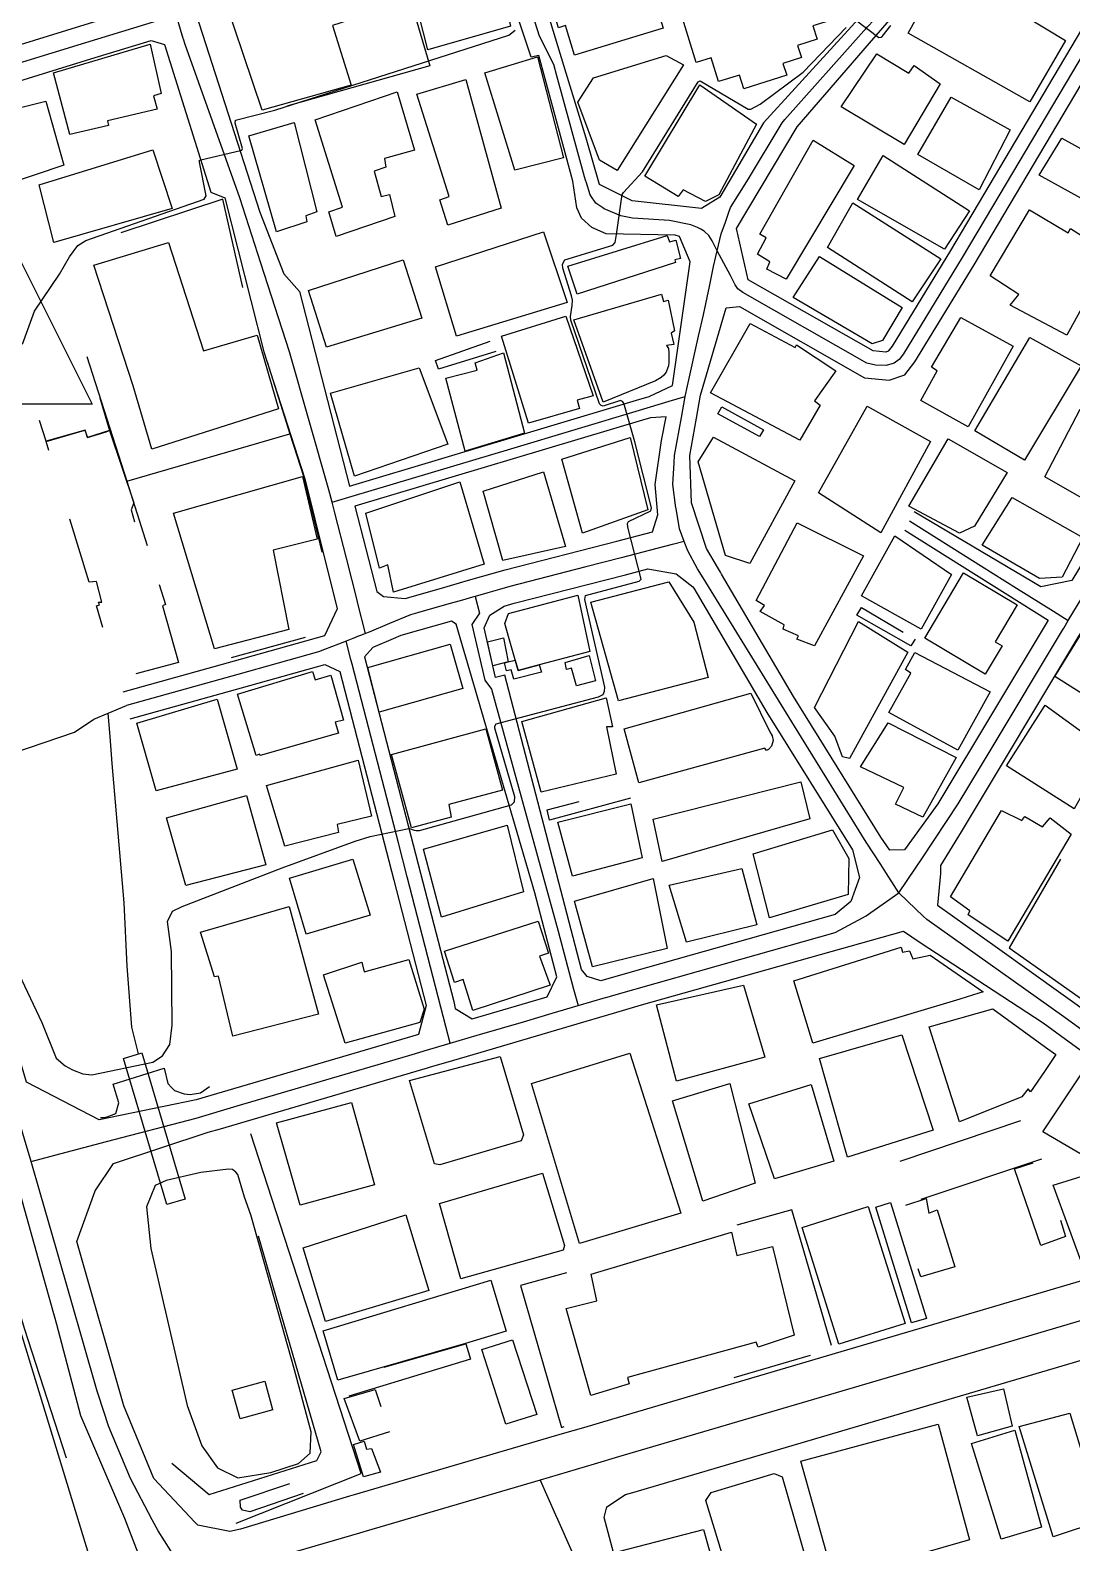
# Model space of a CAD drawing. Header units: millimetres. Extents: x 198785 to 203305, y 542885 to 545889.
# Drawn here: x 201614.2 to 201765, y 544954.6 to 545173.6 of the extents above; entities that cross this region are included whole.
import ezdxf

# ---------------------------------------------------------------- set-up
doc = ezdxf.new("R2010")
doc.units = ezdxf.units.MM
doc.linetypes.add('FENCE_25K', pattern=[54.3, 28.7, -9.2, -16.4])
doc.linetypes.add('HIDDEN_BULD_25K', pattern=[28.8, 18.4, -10.4])
for name, color, linetype in [('A0013111', 253, 'Continuous'), ('A0013117', 253, 'Continuous'), ('A0023217', 253, 'Continuous'), ('A0063321', 253, 'Continuous'), ('B0014111', 253, 'Continuous'), ('B0014112', 253, 'Continuous'), ('B0014113', 253, 'Continuous'), ('B0014114', 253, 'Continuous'), ('B0014115', 253, 'Continuous'), ('B0014116', 253, 'Continuous'), ('B0024120', 253, 'Continuous'), ('F0017111', 253, 'Continuous'), ('F0047224', 253, 'Continuous'), ('H0027311', 253, 'Continuous')]:
    doc.layers.add(name, color=color, linetype=linetype)

# ---------------------------------------------------------------- blocks, each defined once
blk = doc.blocks.new('H0027311')
at = {"layer": 'H0027311'}
for p, q in [((-23.81, -14.84), (-1.31, 30.16)), ((-1.31, 30.16), (21.19, -14.84)), ((21.19, -14.84), (-23.81, -14.84))]:
    blk.add_line(p, q, dxfattribs=at)
blk.add_circle((-0.29, 0.01), 2.5, dxfattribs=at)

msp = doc.modelspace()

# ---------------------------------------------------------------- linework, layer by layer
at = {"layer": 'A0013111'}
msp.add_lwpolyline([(201466.55, 545481.2), (201490.18, 545404.42), (201491.07, 545401.52), (201496.21, 545383.7), (201498.98, 545374.11), (201500.12, 545370.18), (201508.75, 545340.24), (201512.01, 545328.95), (201513.21, 545324.8), (201519.77, 545302.07), (201541.06, 545227.89), (201575.39, 545108.47), (201599.99, 545027.11), (201627.58, 544936.85)], dxfattribs=at)
at = {"layer": 'A0013117'}
for points in [[(201628.71, 545073.91), (201644.82, 545078.43), (201656.88, 545081.8), (201659.04, 545080.79), (201666.87, 545050.56), (201671.55, 545032.41), (201670.46, 545028.22), (201640.39, 545019.36), (201638.23, 545018.76), (201624.23, 545015.87), (201613.69, 545021.32), (201600.75, 545065.2), (201583.99, 545124.11), (201565.17, 545188.03), (201548.25, 545239.29), (201547.12, 545244), (201548.16, 545247.54), (201575.13, 545277.49), (201590.58, 545294.12), (201599.36, 545268.71)], [(201711.42, 545147.82), (201701.36, 545148.91), (201696.64, 545151.29), (201694.71, 545158), (201691.84, 545167.42), (201686.51, 545184.88), (201678.49, 545210.1), (201668.43, 545242.66), (201668.42, 545242.69), (201669.5, 545245.3), (201670.62, 545245.63), (201704.41, 545256.67), (201704.48, 545256.7), (201709.86, 545254.31), (201721.38, 545217.98), (201731.96, 545184.5), (201734.05, 545177.19), (201734.12, 545175.29), (201720.39, 545160.22), (201714.07, 545149.48), (201711.42, 545147.82)], [(201601.39, 545168.04), (201621.55, 545174.26), (201629.13, 545176.56), (201630.89, 545181.43), (201618.14, 545222.05), (201611.65, 545226.29), (201585.38, 545217.68)], [(201738.09, 545127.03), (201736.26, 545127.21), (201718.17, 545137.49), (201716.49, 545144.92), (201725.28, 545159.63), (201735.74, 545171.74), (201744.07, 545181.39), (201745.84, 545183.44), (201755.21, 545194.8), (201764.08, 545205.58), (201765.41, 545205.74), (201771.12, 545205.06), (201778.24, 545198.52), (201778.96, 545197.82), (201778.88, 545195.38), (201778.5, 545194.77), (201767.21, 545175.03), (201747.44, 545141.73), (201739.02, 545127.89), (201738.43, 545127.14), (201738.09, 545127.03)], [(201635.93, 545183.11), (201639.16, 545173.06), (201647.46, 545147.28), (201650.95, 545138.35), (201653.22, 545135.78), (201660.47, 545107.59), (201702.01, 545120.05), (201703.83, 545120.59), (201707.19, 545122.17), (201709.78, 545140.1), (201708.22, 545143.78), (201707.59, 545143.97), (201697.63, 545144.15), (201695.53, 545145.08), (201694.04, 545146.43), (201693.37, 545147.91), (201692.77, 545151.79), (201688.78, 545166.59), (201687.87, 545169.97), (201686.77, 545169.75), (201682.19, 545183.56)], [(201799.32, 545178.32), (201806.62, 545171.47), (201807.37, 545169.9), (201805.56, 545166.52), (201802.74, 545161.28), (201802.72, 545161.24), (201792.94, 545143.21), (201790.79, 545139.16), (201788.79, 545135.4), (201788.74, 545135.31), (201777.76, 545114.87), (201777.55, 545114.53), (201775.28, 545110.85), (201773.67, 545108.23), (201773.31, 545107.65), (201765.04, 545093.96), (201760.54, 545093.05), (201742.21, 545103.9)], [(201740.86, 545101.24), (201761.58, 545088.22), (201745.64, 545061.61), (201740.81, 545054.93), (201738.67, 545054.9), (201737.39, 545056.8), (201724.74, 545077.17), (201714.31, 545094.86), (201714.15, 545095.14), (201713.71, 545095.87), (201712.14, 545098.6), (201709.97, 545105.19), (201709.72, 545112.07), (201710.68, 545117.47), (201711.27, 545120.81), (201711.64, 545122.08), (201714.97, 545133.41), (201716.89, 545133.62), (201735.01, 545123.32), (201738.56, 545122.96), (201740.83, 545123.74), (201742.3, 545125.6), (201750.87, 545139.67), (201770.67, 545173.02)], [(201602.86, 545163.26), (201623.01, 545169.48), (201631.73, 545172.13), (201633.65, 545171.55), (201640.39, 545150.16), (201642.38, 545149.38), (201648.06, 545127.07), (201653.94, 545108.82), (201654.51, 545106.55), (201655.44, 545102.81), (201658.68, 545089.86), (201656.82, 545085.94), (201643.74, 545082.28), (201627.63, 545077.76)], [(201706.3, 545117.64), (201704.03, 545117.52), (201702.88, 545117.17), (201661.22, 545104.69), (201664.39, 545092.37), (201665.37, 545091.62), (201668.52, 545091.36), (201673.79, 545092.86), (201677.7, 545093.98), (201681.44, 545095.05), (201683, 545095.49), (201699.13, 545099.63), (201704.31, 545101), (201705.11, 545103.44), (201704.69, 545107.84), (201705.62, 545114.21), (201706.3, 545117.64)], [(201776.53, 545053.97), (201799.59, 545093.58), (201780.46, 545105.03), (201778.98, 545105.94), (201778.01, 545105.75), (201777.57, 545105.05), (201769.3, 545091.34), (201766.98, 545087.5), (201766.01, 545085.88), (201749.02, 545057.54), (201745.99, 545052.67), (201745.99, 545051.54), (201745.59, 545046.92), (201754.24, 545040.77), (201777.53, 545024.12), (201806.44, 545002.79), (201807.93, 545002.65), (201813.6, 545003.44), (201831.32, 545025.14), (201820.65, 545031.79), (201805.21, 545041.31)], [(201696.82, 545035.96), (201694.86, 545036.61), (201694.02, 545037.62), (201682.96, 545080.24), (201681.58, 545079.9), (201679.95, 545087.08), (201680.79, 545088.93), (201682.86, 545090.25), (201684.3, 545090.66), (201700.39, 545094.79), (201703.66, 545095.65), (201707.76, 545094.91), (201710.17, 545093.02), (201710.29, 545092.83), (201720.89, 545074.84), (201733.25, 545054.94), (201734.28, 545050.95), (201733.04, 545047.48), (201730.74, 545045.58), (201701.36, 545037.29), (201696.82, 545035.96)], [(201675.21, 545088.07), (201667.89, 545085.98), (201666.75, 545085.5), (201663.82, 545084.24), (201662.63, 545082.9), (201670.74, 545051.56), (201675.54, 545032.97), (201675.76, 545031.98), (201678.22, 545030.5), (201689.07, 545033.69), (201690.49, 545036.57), (201687.26, 545048.75), (201675.88, 545087.64), (201675.21, 545088.07)], [(201643.13, 544956.25), (201638.49, 544957.16), (201638.07, 544957.6), (201632.12, 544963.94), (201627.76, 544974.46), (201620.96, 544998.23), (201623.64, 545005.56), (201626.29, 545009.55), (201640.01, 545014.07), (201641.76, 545014.55), (201671.75, 545023.39), (201672.03, 545023.47), (201675.54, 545024.5), (201680.31, 545025.9), (201690.49, 545028.89), (201694.71, 545030.13), (201698.69, 545031.3), (201702.74, 545032.49), (201740.67, 545043.19), (201743.07, 545041.54), (201760.87, 545029.88), (201764.63, 545027.15), (201793.72, 545006.03)], [(201608.56, 545019.97), (201615.38, 544995.71), (201618.04, 544986.26), (201621.51, 544973.03), (201627.88, 544958.17), (201633.11, 544944.61)], [(201796.67, 545001.46), (201698.36, 544972.47), (201694.31, 544971.28), (201691.22, 544970.38), (201661.12, 544961.58), (201660.45, 544961.38), (201644.65, 544956.61), (201643.13, 544956.25)], [(201711.43, 544910.72), (201710.83, 544910.94), (201702.87, 544937.47), (201697.32, 544958.3), (201697.72, 544959.84), (201700.41, 544961.61), (201701.46, 544961.91), (201801.39, 544991.38), (201808.33, 544992.21), (201814.51, 544990.75), (201819.34, 544988.16), (201823.6, 544984.13), (201828.58, 544975.19), (201834.72, 544960.51), (201834.35, 544957.2), (201834.18, 544957.04), (201833.66, 544956.84), (201809.37, 544947.07), (201760.35, 544927.98), (201723.08, 544914.6), (201714.82, 544911.8), (201712.4, 544910.99), (201711.43, 544910.72)]]:
    msp.add_lwpolyline(points, dxfattribs=at)
at = {"layer": 'A0023217'}
for points in [[(201614.35, 545009.84), (201613.4, 545013.06), (201611.17, 545020.65), (201609.64, 545025.84), (201598.27, 545064.5), (201596.19, 545071.57), (201581.32, 545123.83), (201578.96, 545131.68), (201562.36, 545186.94), (201546.32, 545235.6), (201544.69, 545242.07), (201544.41, 545243.16), (201542.66, 545250.11)], [(201782.13, 545197.1), (201781.12, 545195.33), (201768.94, 545174.03), (201753.56, 545148.12), (201749.16, 545140.7), (201740.66, 545126.75), (201740.02, 545125.93), (201739.3, 545125.44), (201738.13, 545125.1), (201736.59, 545125.14), (201735.35, 545125.43), (201717.38, 545135.64), (201716.69, 545136.16), (201716.3, 545136.75), (201715.59, 545138.09), (201713.68, 545141.68)], [(201713.68, 545141.68), (201712.96, 545143.12), (201712.45, 545143.89), (201711.86, 545144.5), (201711.81, 545144.53), (201711.33, 545144.83), (201710.83, 545145.04), (201709.86, 545145.44), (201706.8, 545146.07), (201701.4, 545146.41), (201699.74, 545146.77), (201697.31, 545147.75), (201697.11, 545147.89), (201696.11, 545148.57), (201695.39, 545149.63), (201695.29, 545149.78), (201694.74, 545151.54), (201694.62, 545151.94), (201694.48, 545152.38), (201690.45, 545167.04), (201690.01, 545168.65), (201687.94, 545172.79), (201684.35, 545184.22)], [(201602.12, 545165.65), (201617.39, 545170.36), (201622.28, 545171.87), (201632.68, 545175.03), (201635.36, 545175.84)], [(201657.95, 545105.27), (201657.44, 545107.06), (201651.76, 545127.07), (201647.63, 545139.91), (201644.58, 545149.38), (201636.65, 545171.55), (201636.42, 545172.31), (201636.39, 545172.43), (201635.36, 545175.84)], [(201713.68, 545141.68), (201714.24, 545144.17), (201714.86, 545145.85), (201715.32, 545147.12), (201715.62, 545147.95), (201718.21, 545152.12), (201723.09, 545160.22), (201723.49, 545160.68), (201734.91, 545173.55), (201735.14, 545173.8), (201735.45, 545174.14), (201737.25, 545176.05)], [(201709.06, 545120.61), (201709.4, 545122.13), (201710.99, 545129.32), (201711.68, 545132.44), (201712.55, 545136.53), (201713.17, 545139.4), (201713.68, 545141.68)], [(201657.95, 545105.27), (201660.85, 545106.14), (201683.8, 545113.02), (201702.45, 545118.61), (201706.75, 545119.91), (201709.06, 545120.61)], [(201708.9, 545099.62), (201708.2, 545101.45), (201707.72, 545104.38), (201707.7, 545104.46), (201707.28, 545107.84), (201707.45, 545111), (201707.51, 545112.07), (201708.51, 545117.56), (201709.06, 545120.61)], [(201764.51, 545088.15), (201767.18, 545092.58), (201767.21, 545092.63), (201771.52, 545099.81), (201775.66, 545106.7), (201775.84, 545106.99), (201777.27, 545109.37)], [(201662.77, 545086.26), (201661.66, 545090.64), (201661.54, 545091.11), (201660, 545097.2), (201658.34, 545103.75), (201657.95, 545105.27)], [(201741.54, 545102.58), (201751.94, 545096.04), (201757.02, 545092.85), (201762.35, 545089.5), (201764.51, 545088.15)], [(201708.9, 545099.62), (201707.19, 545099.17), (201707.18, 545099.17), (201699.76, 545097.21), (201694.67, 545095.91), (201683.65, 545093.08), (201682.15, 545092.65), (201680.49, 545092.17), (201678.64, 545091.65)], [(201740, 545048.71), (201737.83, 545052.07), (201737.35, 545052.82), (201735.24, 545056.08), (201724.89, 545072.86), (201720.63, 545079.76), (201712.03, 545093.71), (201711.89, 545093.94), (201710.83, 545095.65), (201709.42, 545098.24), (201708.9, 545099.62)], [(201678.64, 545091.65), (201678.25, 545091.54), (201676.81, 545091.12), (201674.5, 545090.46), (201670.31, 545089.27), (201669.28, 545088.98), (201666.25, 545087.72), (201663.3, 545086.48), (201662.77, 545086.26)], [(201678.64, 545091.65), (201679.29, 545089.23), (201678.16, 545087.57), (201680.06, 545079.5), (201680.99, 545078.24), (201690.64, 545043.19), (201692.86, 545034.8), (201693.54, 545032.39)], [(201740, 545048.71), (201742.38, 545052.3), (201743.38, 545053.81), (201748.55, 545061.61), (201753.32, 545069.53), (201763.68, 545086.76), (201763.84, 545087.03), (201764.51, 545088.15)], [(201659.97, 545085.18), (201658.88, 545084.75), (201656.85, 545083.97), (201655.95, 545083.62), (201644.28, 545080.35), (201642.53, 545079.86), (201628.17, 545075.84)], [(201662.77, 545086.26), (201662.18, 545086.03), (201661.63, 545085.82), (201661.09, 545085.61), (201660.95, 545085.56), (201659.97, 545085.18)], [(201675.02, 545026.96), (201674.4, 545029.38), (201668.8, 545051.06), (201667.53, 545055.95), (201660.83, 545081.84), (201660.65, 545082.52), (201659.97, 545085.18)], [(201598.27, 545064.5), (201600.75, 545065.21), (201620.65, 545071.99), (201623.46, 545073.85), (201625.53, 545074.73)], [(201625.53, 545074.73), (201628.17, 545075.84)], [(201629.9, 545025.39), (201628.93, 545029.29), (201628.27, 545038.13), (201627.82, 545047.26), (201626.08, 545067.46), (201625.78, 545071.38), (201625.53, 545074.73)], [(201693.54, 545032.39), (201697.53, 545033.55), (201697.76, 545033.62), (201698.7, 545033.89), (201717.1, 545039.11), (201730.74, 545042.98), (201734.09, 545044.77), (201735.26, 545045.39), (201735.93, 545045.86), (201740, 545048.71)], [(201807.58, 544998.25), (201802.71, 545002.1), (201801.41, 545003.12), (201795.48, 545007.48), (201778.04, 545020.42), (201773.25, 545023.92), (201763.86, 545030.79), (201744.01, 545044.87), (201743.51, 545045.35), (201742.45, 545046.36), (201740, 545048.71)], [(201675.02, 545026.96), (201678.92, 545028.1), (201679.26, 545028.2), (201685.62, 545030.07), (201689.78, 545031.29), (201693.54, 545032.39)], [(201614.35, 545009.84), (201617.08, 545010.56), (201625.26, 545012.71), (201638.23, 545016.12), (201644.18, 545017.87), (201669.02, 545025.19), (201671.11, 545025.8), (201671.25, 545025.84), (201675.02, 545026.96)], [(201688.04, 544963.69), (201662.85, 544956.31), (201661.91, 544956.03), (201646.32, 544951.46), (201644.29, 544950.86), (201642.12, 544950.44), (201640.39, 544950.44), (201638.24, 544950.83), (201636.25, 544951.74), (201634.59, 544953.43), (201632.74, 544956.34), (201631.9, 544957.95), (201628.76, 544963.94), (201625.61, 544971.42), (201624.08, 544976.13), (201623.94, 544976.55), (201618.07, 544996.93), (201615.67, 545005.27), (201614.35, 545009.84)], [(201807.58, 544998.25), (201803.95, 544997.66), (201802.05, 544997.19), (201799.66, 544996.61), (201766.88, 544986.94), (201748.95, 544981.65), (201699.39, 544967.04), (201695.88, 544966.01), (201688.04, 544963.69)], [(201688.04, 544963.69), (201690.28, 544958.65), (201690.55, 544958.04), (201700.94, 544934.61), (201703.66, 544928.47), (201708.56, 544910.48), (201708.63, 544910.22), (201709.84, 544905.8)]]:
    msp.add_lwpolyline(points, dxfattribs=at)
at = {"layer": 'A0063321'}
msp.add_lwpolyline([(201636.68, 545004.39), (201634.03, 545003.61), (201627.75, 545024.76), (201630.39, 545025.54), (201636.68, 545004.39)], dxfattribs=at)
at = {"layer": 'B0014111'}
for points in [[(201718.46, 545131.17), (201724.99, 545127.67), (201725.17, 545128.09), (201730.88, 545124.3), (201727.77, 545119.95), (201728.57, 545119.34), (201725.65, 545114.25), (201712.73, 545121.13), (201718.46, 545131.17)], [(201703.62, 545104.19), (201694.19, 545100.8), (201691.17, 545111.52), (201701.1, 545114.67), (201703.62, 545104.19)], [(201777.44, 545082.77), (201771.96, 545074.12), (201762.57, 545080.07), (201767.95, 545088.79), (201777.44, 545082.77)], [(201748.27, 545068.33), (201743.47, 545059.68), (201739.51, 545061.58), (201740.72, 545063.99), (201734.44, 545066.96), (201738.44, 545073.35), (201748.27, 545068.33)], [(201732.63, 545048.49), (201721.25, 545045.13), (201718.87, 545054.36), (201730.36, 545057.84), (201732.74, 545053.7), (201732.63, 545048.49)], [(201719.41, 545044.1), (201709.22, 545041.59), (201706.71, 545049.82), (201717.26, 545052.26), (201719.41, 545044.1)], [(201774.67, 545018.69), (201768.98, 545009.34), (201760.83, 545014.14), (201767.31, 545023.8), (201774.67, 545018.69)], [(201743.96, 544987.07), (201741.8, 544986.44), (201736.64, 545003.22), (201738.78, 545003.88), (201743.96, 544987.07)], [(201740.87, 544986.38), (201731.3, 544983.37), (201725.98, 545000.28), (201735.55, 545003.3), (201740.87, 544986.38)], [(201677.26, 544983.47), (201658.77, 544978.18), (201656.62, 544985.31), (201680.91, 544992.64), (201683.14, 544985.24), (201677.26, 544983.47)], [(201687.55, 544973.18), (201683.1, 544971.77), (201679.61, 544982.59), (201684.04, 544984.02), (201687.55, 544973.18)], [(201756.38, 544971.48), (201751.37, 544970.12), (201749.84, 544975.7), (201755.15, 544976.93), (201756.38, 544971.48)], [(201769.48, 544957.85), (201762.34, 544955.5), (201757.42, 544971.45), (201764.73, 544973.36), (201769.48, 544957.85)], [(201760.63, 544956.89), (201754.8, 544955.12), (201750.51, 544968.99), (201756.75, 544970.92), (201760.63, 544956.89)], [(201726.79, 544946.86), (201718.43, 544944.59), (201717.89, 544945.5), (201716.66, 544945.58), (201712.03, 544960.76), (201712.82, 544961.9), (201721.91, 544964.64), (201723.09, 544964.16), (201727.46, 544948.89), (201726.77, 544948.08), (201726.79, 544946.86)], [(201715.45, 544943.04), (201702.81, 544939.58), (201699.39, 544953.36), (201711.71, 544956.54), (201715.45, 544943.04)]]:
    msp.add_lwpolyline(points, dxfattribs=at)
at = {"layer": 'B0014112'}
for points in [[(201678.07, 545180.58), (201678.33, 545178.43), (201682.63, 545179.36), (201683.78, 545174.21), (201671.8, 545170.77), (201669.92, 545178.2), (201678.07, 545180.58)], [(201625.58, 545159.84), (201619.96, 545158.53), (201617.58, 545167.46), (201631.57, 545171.62), (201633.21, 545164.49), (201632.1, 545164.13), (201632.61, 545162.19), (201625.4, 545160.51), (201625.58, 545159.84)], [(201682.43, 545147.85), (201674.67, 545145.42), (201673.51, 545149.07), (201674.86, 545149.55), (201670.22, 545164.39), (201677.27, 545166.47), (201682.43, 545147.85)], [(201776.43, 545150.89), (201773.34, 545145.45), (201760.27, 545152.64), (201763.56, 545158.01), (201776.43, 545150.89)], [(201634.78, 545147.83), (201617.67, 545142.87), (201615.53, 545151.23), (201631.96, 545156.29), (201634.78, 545147.83)], [(201750.23, 545147.49), (201746.57, 545141.95), (201733.98, 545149.12), (201737.72, 545155.49), (201750.23, 545147.49)], [(201746.04, 545140.55), (201741.89, 545134.28), (201729.65, 545142.18), (201733.34, 545148.62), (201746.04, 545140.55)], [(201758.89, 545147.6), (201764.49, 545144.29), (201764.84, 545144.92), (201770.72, 545141.15), (201764.31, 545129.46), (201756.11, 545133.83), (201757.36, 545135.35), (201753.19, 545138.08), (201758.89, 545147.6)], [(201670.9, 545131.95), (201657.11, 545127.73), (201654.51, 545135.96), (201668.2, 545140.39), (201670.9, 545131.95)], [(201737.63, 545128.71), (201736.13, 545128.21), (201724.68, 545134.95), (201728.48, 545140.88), (201740.47, 545133.48), (201737.63, 545128.71)], [(201756.51, 545127.88), (201750.01, 545116.2), (201743.18, 545120.03), (201745.52, 545124.3), (201744.7, 545124.83), (201748.97, 545132.04), (201756.51, 545127.88)], [(201685.78, 545115.3), (201677.19, 545112.7), (201674.41, 545123.25), (201678.91, 545124.43), (201678.66, 545125.48), (201682.74, 545126.93), (201685.78, 545115.3)], [(201774.65, 545114.48), (201769.13, 545104.39), (201761.09, 545108.96), (201766.21, 545118.78), (201774.65, 545114.48)], [(201679.95, 545096.31), (201666.84, 545092.24), (201666, 545096.2), (201664.8, 545095.74), (201662.8, 545103.68), (201676.44, 545108.25), (201679.95, 545096.31)], [(201747.59, 545094.81), (201743.19, 545086.88), (201734.58, 545091.73), (201739.42, 545100.41), (201747.59, 545094.81)], [(201754.94, 545084.48), (201752.49, 545080.38), (201743.73, 545085.59), (201749.36, 545095.06), (201757.11, 545090.45), (201753.92, 545085.09), (201754.94, 545084.48)], [(201687.91, 545081.72), (201684.86, 545080.92), (201682.94, 545087.73), (201683.49, 545089.18), (201693.51, 545091.83), (201695.25, 545083.65), (201687.91, 545081.72)], [(201741.28, 545083.55), (201732.83, 545068.16), (201731.8, 545068.42), (201730.69, 545071.43), (201727.79, 545075.57), (201734.14, 545088.02), (201741.28, 545083.55)], [(201655.09, 545080.76), (201655.48, 545079.59), (201657.76, 545080.25), (201659.57, 545073.74), (201658.38, 545073.43), (201658.85, 545071.83), (201647.5, 545068.59), (201647.46, 545068.8), (201646.95, 545068.63), (201644.25, 545077.51), (201655.09, 545080.76)], [(201721.54, 545069.97), (201721.11, 545069.49), (201720.82, 545069.33), (201720.56, 545069.66), (201702.34, 545064.66), (201700.23, 545072.45), (201718.56, 545077.64), (201721.29, 545072.04), (201721.66, 545071.48), (201721.76, 545070.78), (201721.54, 545069.97)], [(201675.15, 545059.66), (201669.41, 545058.13), (201666.55, 545068.74), (201680.21, 545072.45), (201682.62, 545063.57), (201674.83, 545061.5), (201675.15, 545059.66)], [(201658.88, 545057.48), (201651.11, 545055.49), (201648.43, 545064.25), (201661.69, 545067.95), (201663.64, 545059.84), (201658.68, 545058.63), (201658.88, 545057.48)], [(201702.8, 545053.8), (201692.74, 545051.15), (201690.63, 545058.97), (201701.16, 545061.62), (201702.8, 545053.8)], [(201754.84, 545060.67), (201757.76, 545059.21), (201758.21, 545059.8), (201760.78, 545058.28), (201761.89, 545059.57), (201764.93, 545057.2), (201755.77, 545041.72), (201750.01, 545045.54), (201750.25, 545046.12), (201747.47, 545048.17), (201754.84, 545060.67)], [(201685.66, 545048.85), (201673.75, 545045.18), (201671.14, 545055.05), (201683.26, 545058.53), (201685.66, 545048.85)], [(201663.44, 545045.47), (201654.17, 545042.72), (201651.75, 545050.84), (201660.92, 545053.59), (201663.44, 545045.47)], [(201669.02, 545039.09), (201671.24, 545031.88), (201670.61, 545029.93), (201659.81, 545026.94), (201656.7, 545036.84), (201662.26, 545038.7), (201662.58, 545037.3), (201669.02, 545039.09)], [(201777.24, 544997.1), (201766.84, 544994.06), (201762.34, 545006.41), (201773.22, 545009.76), (201777.24, 544997.1)]]:
    msp.add_lwpolyline(points, dxfattribs=at)
at = {"layer": 'B0014113'}
for points in [[(201725.32, 545171.43), (201725.87, 545169.66), (201723.2, 545168.83), (201723.74, 545167.11), (201717.54, 545165.16), (201716.92, 545167.14), (201713.87, 545166.19), (201712.79, 545169.63), (201710.65, 545168.96), (201708.2, 545176.77), (201730.75, 545183.84), (201732.76, 545177.44), (201730.06, 545176.59), (201730.5, 545175.19), (201727.55, 545174.26), (201728.16, 545172.32), (201725.32, 545171.43)], [(201764.1, 545172.13), (201758.94, 545163.24), (201741.32, 545173.2), (201746.59, 545182.75), (201764.1, 545172.13)], [(201703.77, 545180.73), (201705.85, 545173.94), (201693.03, 545170), (201691.71, 545174.3), (201690.7, 545173.99), (201689.93, 545176.48), (201703.77, 545180.73)], [(201736.77, 545170.23), (201741.44, 545167.42), (201742.21, 545168.5), (201745.98, 545165.89), (201740.73, 545157.08), (201731.63, 545162.52), (201736.77, 545170.23)], [(201691.44, 545155.14), (201684.39, 545153.36), (201680.03, 545167.46), (201687.67, 545169.77), (201691.44, 545155.14)], [(201708.8, 545168.61), (201699.22, 545153.34), (201696.66, 545154.81), (201693.53, 545163.22), (201695.75, 545166.73), (201706.29, 545169.95), (201708.8, 545168.61)], [(201664, 545153.22), (201665.04, 545149.57), (201666.23, 545149.84), (201667.01, 545146.66), (201658.51, 545143.77), (201657.47, 545147.32), (201659.46, 545148), (201655.5, 545160.64), (201667.33, 545164.73), (201669.88, 545156.28), (201665.5, 545155.06), (201665.69, 545153.81), (201664, 545153.22)], [(201719.36, 545160.05), (201713.91, 545149.77), (201711.98, 545148.83), (201708.74, 545150.54), (201708.02, 545149.53), (201703.21, 545152.48), (201711.17, 545165.7), (201719.36, 545160.05)], [(201756.11, 545159.19), (201751.61, 545150.52), (201742.75, 545155.61), (201747.55, 545163.92), (201756.11, 545159.19)], [(201619.1, 545154.11), (201606.72, 545149.94), (201603.7, 545160.19), (201616.47, 545163.35), (201619.1, 545154.11)], [(201654.29, 545145.87), (201649.87, 545144.44), (201645.89, 545158.35), (201652.42, 545160.25), (201655.72, 545147.35), (201654.11, 545146.74), (201654.29, 545145.87)], [(201733.51, 545154.03), (201723.66, 545137.58), (201720.86, 545139.05), (201721.29, 545140.08), (201719.52, 545141.18), (201720.75, 545143.59), (201719.86, 545144.1), (201727.57, 545157.7), (201733.51, 545154.03)], [(201691.95, 545134.2), (201675.96, 545129.35), (201672.89, 545139.36), (201688.52, 545144.46), (201691.95, 545134.2)], [(201706.44, 545143.9), (201706.76, 545142.98), (201707.69, 545143.22), (201708.35, 545140.57), (201707.53, 545140.38), (201707.64, 545139.98), (201693.39, 545135.39), (201692.07, 545139.48), (201706.44, 545143.9)], [(201634.23, 545142.89), (201639.33, 545127.21), (201647.08, 545129.48), (201650.19, 545118.82), (201631.83, 545112.99), (201629.13, 545122.15), (201623.42, 545139.63), (201634.23, 545142.89)], [(201705.6, 545135.39), (201705.93, 545134.37), (201706.56, 545134.56), (201707.52, 545130.12), (201707.02, 545129.74), (201707.39, 545128.1), (201706.36, 545128), (201706.62, 545127.53), (201706.69, 545126.92), (201706.7, 545126.13), (201706.68, 545125.5), (201706.61, 545125.03), (201706.55, 545124.78), (201706.29, 545124.13), (201705.95, 545123.69), (201705.58, 545123.36), (201704.76, 545122.88), (201697.17, 545119.75), (201692.91, 545131.7), (201705.6, 545135.39)], [(201693.74, 545118.85), (201686.37, 545116.71), (201682.46, 545129.34), (201691.78, 545132.22), (201695.72, 545120.69), (201693.42, 545120.07), (201693.74, 545118.85)], [(201766.36, 545125.04), (201758.19, 545111.39), (201750.99, 545115.62), (201758.92, 545129.14), (201766.36, 545125.04)], [(201674.71, 545113.67), (201661.18, 545109.06), (201657.68, 545121.06), (201670.53, 545124.75), (201674.71, 545113.67)], [(201744.55, 545114.08), (201737.37, 545100.85), (201728.34, 545106.63), (201735.37, 545119.2), (201744.55, 545114.08)], [(201724.93, 545108.37), (201718.42, 545096.4), (201714.9, 545097.57), (201710.91, 545111.13), (201713.15, 545114.69), (201724.93, 545108.37)], [(201750.92, 545101.83), (201748.76, 545100.8), (201741.42, 545104.71), (201747.14, 545114.46), (201755.64, 545109.6), (201750.92, 545101.83)], [(201651.65, 545086.87), (201640.93, 545084.08), (201634.97, 545103.69), (201653.65, 545109.02), (201655.76, 545099.93), (201649.38, 545098.36), (201651.65, 545086.87)], [(201691.71, 545098.89), (201682.64, 545096.83), (201679.82, 545106.87), (201688.55, 545109.69), (201691.71, 545098.89)], [(201763.62, 545094.45), (201760.32, 545094.23), (201752.05, 545099.07), (201756.38, 545105.99), (201766.61, 545100.16), (201763.62, 545094.45)], [(201734.85, 545097.53), (201727.75, 545084.5), (201725.22, 545085.45), (201725.43, 545085.92), (201723.25, 545086.88), (201723.36, 545087.51), (201719.91, 545089.45), (201720.53, 545090.35), (201719.33, 545091.06), (201725.28, 545102.29), (201734.85, 545097.53)], [(201712.39, 545079.91), (201699.41, 545076.54), (201695.37, 545090.79), (201706.7, 545093.77), (201710.32, 545087.9), (201712.39, 545079.91)], [(201676.87, 545078.33), (201664.75, 545074.89), (201663.11, 545081.34), (201675.04, 545084.75), (201676.87, 545078.33)], [(201753.22, 545077.81), (201748.54, 545069.4), (201738.55, 545074.84), (201741.73, 545080.55), (201740.94, 545081.07), (201742.27, 545083.52), (201753.22, 545077.81)], [(201644.18, 545066.64), (201632.46, 545063.48), (201629.68, 545073.31), (201641.3, 545076.75), (201644.18, 545066.64)], [(201699.05, 545065.93), (201688.22, 545063.29), (201685.41, 545073.55), (201697.6, 545076.96), (201698.54, 545072.77), (201697.64, 545072.74), (201699.05, 545065.93)], [(201770.12, 545069.4), (201765.34, 545060.88), (201755.55, 545067.13), (201761.15, 545075.89), (201770.12, 545069.4)], [(201648.34, 545052.78), (201636.74, 545049.81), (201633.94, 545059.57), (201645.54, 545062.84), (201648.34, 545052.78)], [(201727.1, 545059.45), (201705.72, 545053.28), (201704.42, 545059.37), (201725.81, 545064.82), (201727.1, 545059.45)], [(201706.46, 545040.65), (201695.64, 545038.02), (201693, 545047.54), (201704.4, 545050.8), (201706.46, 545040.65)], [(201651.7, 545046.75), (201655.94, 545031.14), (201643.57, 545027.95), (201641.47, 545036.68), (201640.91, 545036.57), (201638.89, 545043.02), (201651.7, 545046.75)], [(201687.95, 545039.56), (201689.51, 545035.38), (201678.31, 545031.71), (201676.93, 545036.18), (201675.67, 545035.76), (201674.21, 545040.28), (201687.78, 545044.64), (201689.27, 545039.97), (201687.95, 545039.56)], [(201740.31, 545040.84), (201740.49, 545040.15), (201741.5, 545040.34), (201741.98, 545039.18), (201744.5, 545039.72), (201752.18, 545034.37), (201751.58, 545034.18), (201748.81, 545033.35), (201727.55, 545026.94), (201724.76, 545035.99), (201740.31, 545040.84)], [(201720.56, 545024.95), (201707.81, 545021.44), (201704.88, 545032.5), (201717.5, 545035.38), (201720.56, 545024.95)], [(201761.04, 545022.87), (201759.05, 545019.93), (201758.7, 545020.34), (201757.78, 545019.17), (201748.78, 545015.59), (201744.39, 545029.34), (201753.59, 545031.91), (201761.21, 545026.39), (201762.69, 545025.31), (201761.04, 545022.87)], [(201744.97, 545014.35), (201732.56, 545010.47), (201728.5, 545024.73), (201740.42, 545028.16), (201744.97, 545014.35)], [(201685.28, 545012.83), (201673.51, 545009.34), (201672.74, 545009.47), (201669.13, 545021.57), (201682.25, 545025.02), (201685.62, 545013.68), (201685.28, 545012.83)], [(201708.4, 545002.34), (201693.73, 544997.97), (201686.78, 545021.14), (201701.01, 545025.53), (201708.4, 545002.34)], [(201719.17, 545006.67), (201711.61, 545004.07), (201707.22, 545018.61), (201715.5, 545021.1), (201719.17, 545006.67)], [(201730.59, 545009.89), (201722, 545007.32), (201718.25, 545018.18), (201727.28, 545020.98), (201730.59, 545009.89)], [(201664.09, 545006.45), (201653.29, 545003.52), (201649.86, 545015.4), (201660.72, 545018.35), (201664.09, 545006.45)], [(201691.38, 544996.99), (201676.58, 544992.83), (201673.48, 545003.74), (201688.4, 545008.15), (201691.57, 544997.65), (201691.38, 544996.99)], [(201671.93, 544991.16), (201657, 544986.65), (201653.74, 544997.34), (201668.59, 545002.11), (201671.93, 544991.16)], [(201715.75, 544999.57), (201716.54, 544996.23), (201721.67, 544997.54), (201724.84, 544984.7), (201719.63, 544982.92), (201719.34, 544983.65), (201700.7, 544978.53), (201700.94, 544977.65), (201695.37, 544975.93), (201691.84, 544988.56), (201696.27, 544989.67), (201695.45, 544993.51), (201715.75, 544999.57)], [(201750.21, 544955.03), (201730.55, 544949.41), (201725.77, 544966.41), (201745.66, 544971.81), (201750.21, 544955.03)]]:
    msp.add_lwpolyline(points, dxfattribs=at)
at = {"layer": 'B0014114', "linetype": 'HIDDEN_BULD_25K', "flags": 128}
for points in [[(201624.31, 545120.39), (201625.7, 545115.66), (201622.52, 545114.66), (201622.17, 545115.72), (201616.55, 545114.11), (201615.43, 545117.55), (201624.31, 545120.39)], [(201622.15, 545115.7), (201622.5, 545114.64), (201625.2, 545115.47), (201625.7, 545115.66), (201629.21, 545105.19), (201628.82, 545104.16), (201630.42, 545098.75), (201631.22, 545098.86), (201633.81, 545090.47), (201633.37, 545090.26), (201635.68, 545082.1), (201626.89, 545079.76), (201623.83, 545090.3), (201624.25, 545090.43), (201624.13, 545090.81), (201624.62, 545090.79), (201623.83, 545093.83), (201622.74, 545093.71), (201616.52, 545114.1), (201622.15, 545115.7)]]:
    msp.add_lwpolyline(points, dxfattribs=at)
at = {"layer": 'B0014115'}
msp.add_lwpolyline([(201661.29, 545190.49), (201663.07, 545183.66), (201663.8, 545183.95), (201666.15, 545176.93), (201657.99, 545174.32), (201660.71, 545165.67), (201647.83, 545162.05), (201641.11, 545181.99), (201642.27, 545182.41), (201642.04, 545184.23), (201661.29, 545190.49)], dxfattribs=at)
at = {"layer": 'B0014116', "linetype": 'HIDDEN_BULD_25K', "flags": 128}
for points in [[(201681.62, 545127.13), (201673.35, 545124.53), (201672.92, 545125.83), (201681.03, 545128.69), (201681.62, 545127.13)], [(201720.4, 545115.77), (201719.8, 545114.79), (201713.76, 545118.08), (201714.34, 545119.12), (201720.4, 545115.77)], [(201742.33, 545085.47), (201741.73, 545084.51), (201733.91, 545088.94), (201734.58, 545090.03), (201742.33, 545085.47)], [(201683.43, 545082.18), (201681.22, 545081.6), (201680.43, 545085.05), (201682.73, 545085.64), (201683.43, 545082.18)], [(201695.14, 545083.1), (201696.07, 545079.41), (201693.31, 545078.69), (201692.57, 545081.27), (201691.87, 545081.06), (201691.65, 545082.09), (201695.14, 545083.1)], [(201687.91, 545081.72), (201688.23, 545080.68), (201684.22, 545079.66), (201683.85, 545081.01), (201683.16, 545080.89), (201682.9, 545082.04), (201683.43, 545082.17), (201684.43, 545082.43), (201684.86, 545080.92), (201687.91, 545081.72)], [(201701.11, 545062.41), (201689.42, 545059.27), (201689.06, 545060.75), (201700.74, 545063.79), (201701.11, 545062.41)], [(201760.63, 545010.15), (201740.73, 545003.48), (201738.69, 545009.38), (201758.7, 545016.12), (201760.63, 545010.15)], [(201764.1, 544998.96), (201760.54, 544997.64), (201756.71, 545008.76), (201760.64, 545010.02), (201764.1, 544998.96)], [(201743.93, 545004.47), (201744.33, 545002.34), (201745.53, 545002.82), (201748.06, 544994.58), (201743.14, 544993.14), (201740.59, 545001.26), (201740.8, 545001.4), (201740.13, 545003.21), (201743.93, 545004.47)], [(201677.95, 544981.18), (201659.54, 544975.63), (201658.78, 544978.15), (201677.28, 544983.42), (201677.95, 544981.18)], [(201649.34, 544973.86), (201644.6, 544972.56), (201643.46, 544976.72), (201648.21, 544978.01), (201649.34, 544973.86)], [(201666.25, 544970.66), (201661.94, 544969.32), (201659.67, 544975.51), (201664.18, 544976.82), (201666.25, 544970.66)], [(201662.56, 544969.33), (201662.9, 544968.16), (201663.63, 544968.26), (201664.94, 544964.86), (201662.5, 544964.15), (201661.04, 544968.86), (201662.56, 544969.33)], [(201653.75, 544961.74), (201646.02, 544959.09), (201644.95, 544959.32), (201644.67, 544959.79), (201644.63, 544960.77), (201652.67, 544963.5), (201653.75, 544961.74)]]:
    msp.add_lwpolyline(points, dxfattribs=at)
at = {"layer": 'B0024120', "linetype": 'FENCE_25K', "flags": 128}
for points in [[(201708.9, 544893.32), (201705.94, 544909.56), (201700.91, 544928.26), (201697.53, 544934.89), (201690.16, 544942.53), (201683.1, 544947.24), (201677.53, 544949.4), (201670.97, 544950.33), (201663.66, 544950.13), (201656.92, 544948.3), (201650.79, 544945.78), (201644.62, 544941.02), (201640.11, 544936.52), (201636.04, 544930), (201631.99, 544928.19), (201613.4, 544985.62), (201575.42, 545113.46), (201540.42, 545237.99), (201536.77, 545247.16), (201514.25, 545325.06)], [(201641.11, 545181.99), (201639.15, 545189.23), (201660.68, 545195.46), (201666.73, 545177.49), (201669.25, 545178.06), (201672.09, 545168.45), (201646.25, 545161.21)], [(201645, 545136.37), (201642.11, 545149.18), (201617.72, 545141.12), (201628.21, 545108.31), (201636.94, 545081.01), (201654.09, 545085.76)], [(201648.51, 545125.6), (201651.83, 545115.19), (201653.83, 545108.92), (201658.02, 545091.57)], [(201628.21, 545108.31), (201651.83, 545115.19)], [(201755.93, 545040.78), (201766.76, 545033.12), (201777.51, 545052.43), (201766.47, 545058.9), (201755.93, 545040.78)], [(201730.24, 544983.2), (201724.47, 545002.83), (201685.21, 544991.85), (201691.15, 544971.32), (201727.17, 544981.76)]]:
    msp.add_lwpolyline(points, dxfattribs=at)
at = {"layer": 'F0017111'}
for points, elevation in [([(201733.71, 545175.11), (201737.09, 545172.57), (201737.42, 545172.62), (201737.54, 545172.72), (201738.84, 545174.32)], 20), ([(201612.58, 545037.02), (201615.9, 545029.93), (201617.99, 545024.77), (201619.27, 545023.68), (201620.35, 545023.1), (201621.87, 545022.52), (201623.16, 545022.37), (201632, 545024.23), (201633.4, 545025.12), (201634.42, 545026.77), (201634.8, 545029.57), (201634.67, 545040.23), (201634.11, 545044.57), (201634.85, 545046.05), (201636.25, 545046.75), (201650.7, 545052.33), (201661.28, 545056.19), (201663.42, 545056.86), (201669.03, 545058.05), (201669.16, 545058.05), (201669.82, 545057.8), (201670.1, 545057.73), (201670.35, 545057.73), (201670.6, 545057.77), (201683.91, 545061.46), (201684.32, 545061.92), (201684.37, 545062.63), (201681.51, 545072.58), (201681.51, 545072.87), (201681.68, 545073.18), (201696.51, 545077.11), (201697.19, 545077.46), (201697.38, 545077.95), (201697.4, 545078.52), (201694.51, 545091.2), (201694.61, 545091.76), (201702.39, 545093.86), (201702.69, 545094.16), (201700.75, 545101.67), (201700.71, 545102.21), (201700.86, 545102.51), (201704.09, 545104.05), (201704.19, 545104.45), (201701.75, 545114.01), (201700.16, 545119.61), (201699.99, 545119.86), (201699.68, 545120), (201697.15, 545119.19), (201696.86, 545119.29), (201696.65, 545119.54), (201692.48, 545131.66), (201692.46, 545132.17), (201692.7, 545133.79), (201692.73, 545134.53), (201692.61, 545135.18), (201691.35, 545139.16), (201691.31, 545139.77), (201691.63, 545140.38), (201698.55, 545142.52), (201698.92, 545142.87), (201699.08, 545144.06), (201699.9, 545149.83), (201700.1, 545150.14), (201702.87, 545153.13), (201710.95, 545166.16), (201711.21, 545166.31), (201718.16, 545162.22), (201718.57, 545162.22), (201719.9, 545162.94), (201726.14, 545167.54), (201732.34, 545174.02)], 20), ([(201613.1, 545128.15), (201614.86, 545132.93), (201618.45, 545138.29), (201619.9, 545140.83), (201621.14, 545142.44), (201622.28, 545143.18), (201639.39, 545149.15), (201639.72, 545149.64), (201638.73, 545154.54), (201638.73, 545154.79), (201644.87, 545156.26), (201644.95, 545156.51), (201643.89, 545160.19), (201643.97, 545160.59), (201649.62, 545162.07), (201683.54, 545172.89), (201684.44, 545173.63)], 30), ([(201638.94, 545008.24), (201633.9, 545007.08), (201632.32, 545006.34), (201631.08, 545003.28), (201631.68, 544997.25), (201636.97, 544974.51), (201639.07, 544968.65), (201641.32, 544965.46), (201644.29, 544964.04), (201649.07, 544964.77), (201653.05, 544966.1), (201654.77, 544967.61), (201654.88, 544970.7), (201652.48, 544979.67), (201646.19, 545002.09), (201645.25, 545004.65), (201644.28, 545007.93), (201643.99, 545008.29), (201643.53, 545008.65), (201642.91, 545008.71), (201638.94, 545008.24)], 20)]:
    msp.add_lwpolyline(points, dxfattribs=dict(at, elevation=elevation))
at = {"layer": 'F0047224'}
for points in [[(201624.38, 545016.2), (201624.85, 545016.2), (201625.38, 545016.31), (201626.63, 545016.77), (201627.06, 545018.33), (201626.24, 545021.04), (201633.63, 545023.33), (201634.14, 545021.1), (201634.69, 545020.53), (201635.14, 545020.1), (201636.51, 545019.61), (201637.37, 545019.51), (201638.88, 545019.77), (201640.16, 545020.67)], [(201644.02, 544957.47), (201662.12, 544964.64), (201646.19, 545013.82)], [(201634.72, 544966.15), (201640.12, 544961.63), (201655.72, 544966.54), (201656.34, 544967.8), (201647.27, 544998.99)]]:
    msp.add_lwpolyline(points, dxfattribs=at)

# ---------------------------------------------------------------- block references
at = {"layer": 'H0027311'}
msp.add_blockref('H0027311', (201602, 545134.31, 34.2), dxfattribs=at)

doc.saveas('drawing.dxf')
